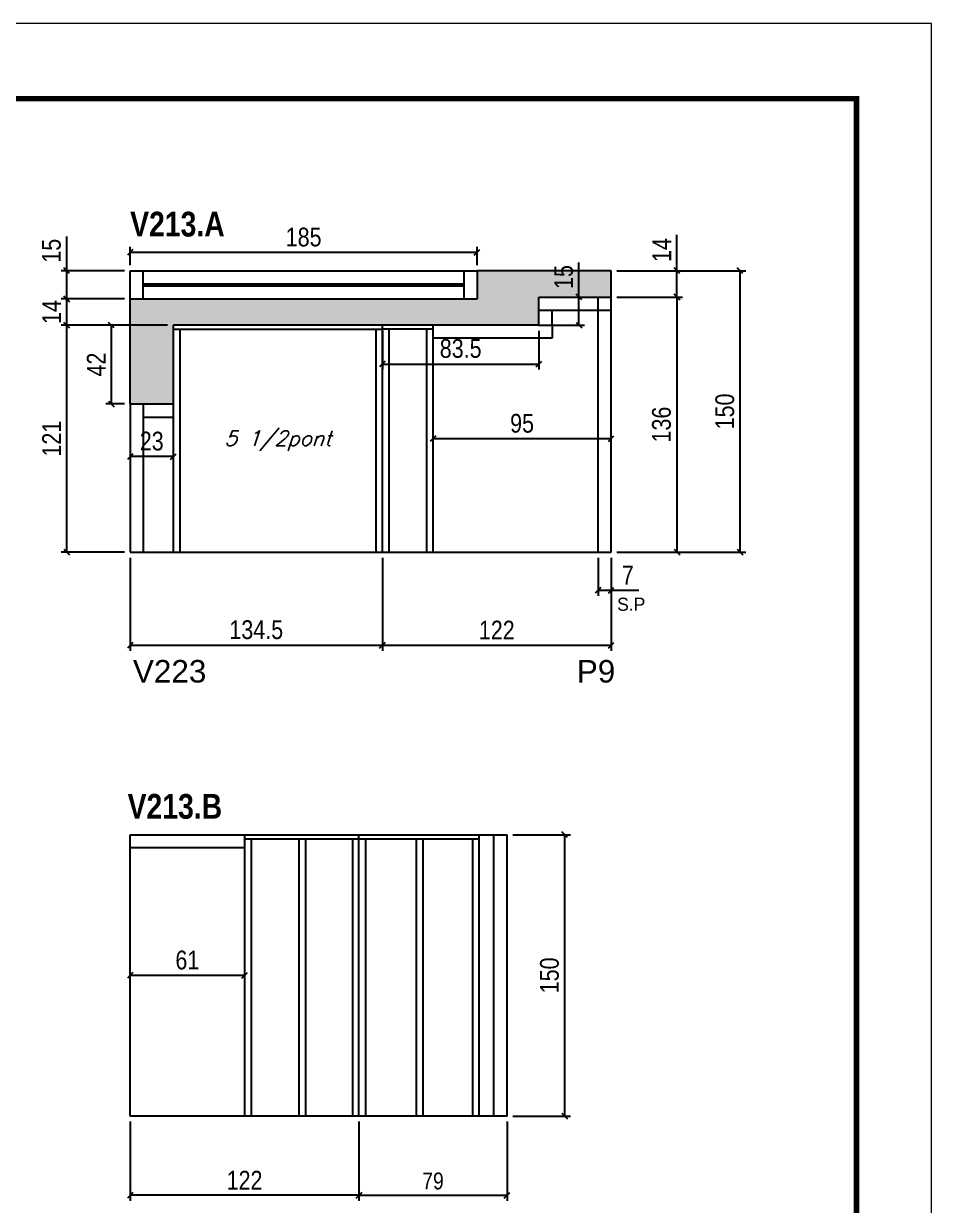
# Model space of a CAD drawing. Extents: x 2603 to 22413, y 1253 to 30260.
# Drawn here: x 8372 to 8856, y 25793 to 26423 of the extents above; entities that cross this region are included whole.
import ezdxf

# ---------------------------------------------------------------- set-up
doc = ezdxf.new("R2010")
doc.units = 0
doc.linetypes.add('DASHED', pattern=[0.75, 0.5, -0.25])
doc.linetypes.add('HIDDEN', pattern=[0.375, 0.25, -0.125])
for name, color, linetype in [('5', 5, 'Continuous'), ('COTA', 241, 'Continuous'), ('NOMENCLATURA', 7, 'Continuous'), ('Painéis', 200, 'Continuous'), ('SARR_2.2x7', 40, 'Continuous'), ('SARR_3.5x7', 81, 'Continuous'), ('texto', 7, 'Continuous')]:
    doc.layers.add(name, color=color, linetype=linetype)
doc.layers.add('Folhas', color=255, linetype='Continuous', lineweight=9)
doc.layers.add('SARRAFO DE PRESSAO', color=251, linetype='DASHED', lineweight=9)
doc.styles.add('COTA TECNICA', font='techl___.ttf', dxfattribs={"height": 10})
doc.styles.add('COTA TECNICA-50', font='techl___.ttf', dxfattribs={"height": 9})
doc.styles.add('Romans', font='romans.shx')
doc.styles.add('ROMAS860', font='ROMAS860.SHX')
doc.styles.get("Standard").update_dxf_attribs({"font": 'arial.ttf'})
doc.styles.add('TECNICA', font='techb___.ttf', dxfattribs={"height": 10})
doc.dimstyles.new('COTA PAINEL-50', dxfattribs={"dimtxt": 9, "dimasz": 3, "dimexe": 3, "dimexo": 3, "dimgap": 3, "dimtad": 1, "dimdec": 1, "dimzin": 12, "dimdsep": 46, "dimtxsty": 'COTA TECNICA-50', "dimblk1": 'OBLIQUE', "dimblk2": 'OBLIQUE', "dimsah": 1, "dimcen": 0.9, "dimclrd": 4, "dimclre": 4, "dimclrt": 240, "dimadec": 1, "dimazin": 3, "dimtfac": 1, "dimtdec": 1, "dimtmove": 0, "dimatfit": 3, "dimfxl": 1, "dimtolj": 1, "dimtzin": 12, "dimarcsym": 0})
doc.dimstyles.new('PAINEL', dxfattribs={"dimtxt": 10, "dimasz": 3, "dimexe": 3, "dimexo": 3, "dimgap": 3, "dimtad": 1, "dimdec": 1, "dimzin": 12, "dimdsep": 46, "dimtxsty": 'COTA TECNICA', "dimblk1": 'OBLIQUE', "dimblk2": 'OBLIQUE', "dimsah": 1, "dimcen": 0.9, "dimclrd": 4, "dimclre": 4, "dimclrt": 240, "dimadec": 1, "dimazin": 3, "dimtfac": 1, "dimtdec": 1, "dimtmove": 0, "dimatfit": 3, "dimfxl": 1, "dimtolj": 1, "dimtzin": 12, "dimarcsym": 0})

# ---------------------------------------------------------------- blocks, each defined once
blk = doc.blocks.new('9999999999')
at = {"layer": 'Folhas'}
blk.add_lwpolyline([(98138.98, 34190.21), (99623.98, 34190.21), (99623.98, 35240.21), (98138.98, 35240.21)], close=True, dxfattribs=at)
at = {"layer": 'Folhas', "color": 30, "const_width": 3}
blk.add_lwpolyline([(98213.98, 34230.21), (99583.98, 34230.21), (99583.98, 35200.21), (98213.98, 35200.21)], close=True, dxfattribs=at)
blk = doc.blocks.new('_Oblique')
at = {"color": 0, "linetype": 'ByBlock', "lineweight": -2}
blk.add_line((-0.5, -0.5), (0.5, 0.5), dxfattribs=at)
blk = doc.blocks.new('*D2777')
at = {"layer": 'COTA', "color": 4, "linetype": 'ByBlock', "lineweight": -2, "transparency": 16777216}
for p, q in [((8429.21, 26138.67), (8429.21, 26089.03)), ((8563.71, 26138.67), (8563.71, 26089.03)), ((8429.21, 26092.03), (8563.71, 26092.03))]:
    blk.add_line(p, q, dxfattribs=at)
at = {"layer": 'Defpoints', "color": 0, "linetype": 'ByBlock', "transparency": 16777216}
for p in [(8429.21, 26141.67), (8563.71, 26141.67), (8563.71, 26092.03)]:
    blk.add_point(p, dxfattribs=at)
at = {"layer": 'COTA', "color": 4, "linetype": 'ByBlock', "lineweight": -2, "transparency": 16777216, "xscale": 3, "yscale": 3, "zscale": 3, "rotation": 180}
blk.add_blockref('_Oblique', (8429.21, 26092.03), dxfattribs=at)
at = {"layer": 'COTA', "color": 4, "linetype": 'ByBlock', "lineweight": -2, "transparency": 16777216, "xscale": 3, "yscale": 3, "zscale": 3}
blk.add_blockref('_Oblique', (8563.71, 26092.03), dxfattribs=at)
at = {"layer": 'COTA', "color": 240, "linetype": 'ByBlock', "transparency": 16777216, "insert": (8496.46, 26100.25), "char_height": 10, "attachment_point": 5, "style": 'COTA TECNICA'}
blk.add_mtext('\\A1;134.5', dxfattribs=at)
blk = doc.blocks.new('*D2778')
at = {"layer": 'COTA', "color": 4, "linetype": 'ByBlock', "lineweight": -2, "transparency": 16777216}
for p, q in [((8563.71, 26138.67), (8563.71, 26089.03)), ((8685.71, 26138.67), (8685.71, 26089.03)), ((8563.71, 26092.03), (8685.71, 26092.03))]:
    blk.add_line(p, q, dxfattribs=at)
at = {"layer": 'Defpoints', "color": 0, "linetype": 'ByBlock', "transparency": 16777216}
for p in [(8563.71, 26141.67), (8685.71, 26141.67), (8685.71, 26092.03)]:
    blk.add_point(p, dxfattribs=at)
at = {"layer": 'COTA', "color": 4, "linetype": 'ByBlock', "lineweight": -2, "transparency": 16777216, "xscale": 3, "yscale": 3, "zscale": 3, "rotation": 180}
blk.add_blockref('_Oblique', (8563.71, 26092.03), dxfattribs=at)
at = {"layer": 'COTA', "color": 4, "linetype": 'ByBlock', "lineweight": -2, "transparency": 16777216, "xscale": 3, "yscale": 3, "zscale": 3}
blk.add_blockref('_Oblique', (8685.71, 26092.03), dxfattribs=at)
at = {"layer": 'COTA', "color": 240, "linetype": 'ByBlock', "transparency": 16777216, "insert": (8624.71, 26100.09), "char_height": 10, "attachment_point": 5, "style": 'COTA TECNICA'}
blk.add_mtext('\\A1;122', dxfattribs=at)
blk = doc.blocks.new('*D2779')
at = {"layer": 'COTA', "color": 4, "linetype": 'ByBlock', "lineweight": -2, "transparency": 16777216}
for p, q in [((8688.71, 26277.67), (8723.8, 26277.67)), ((8720.8, 26277.67), (8720.8, 26141.67)), ((8688.71, 26141.67), (8723.8, 26141.67))]:
    blk.add_line(p, q, dxfattribs=at)
at = {"layer": 'Defpoints', "color": 0, "linetype": 'ByBlock', "transparency": 16777216}
for p in [(8685.71, 26277.67), (8685.71, 26141.67), (8720.8, 26141.67)]:
    blk.add_point(p, dxfattribs=at)
at = {"layer": 'COTA', "color": 4, "linetype": 'ByBlock', "lineweight": -2, "transparency": 16777216, "xscale": 3, "yscale": 3, "zscale": 3}
for p, rotation in [((8720.8, 26277.67), 90), ((8720.8, 26141.67), 270)]:
    blk.add_blockref('_Oblique', p, dxfattribs=dict(at, rotation=rotation))
at = {"layer": 'COTA', "color": 240, "linetype": 'ByBlock', "transparency": 16777216, "insert": (8712.58, 26209.67), "char_height": 10, "attachment_point": 5, "rotation": 90, "style": 'COTA TECNICA'}
blk.add_mtext('\\A1;136', dxfattribs=at)
blk = doc.blocks.new('*D2780')
at = {"layer": 'COTA', "color": 4, "linetype": 'ByBlock', "lineweight": -2, "transparency": 16777216}
for p, q in [((8720.8, 26291.67), (8720.8, 26310.79)), ((8688.71, 26291.67), (8723.8, 26291.67)), ((8720.8, 26277.67), (8720.8, 26291.67)), ((8688.71, 26277.67), (8723.8, 26277.67))]:
    blk.add_line(p, q, dxfattribs=at)
at = {"layer": 'Defpoints', "color": 0, "linetype": 'ByBlock', "transparency": 16777216}
for p in [(8685.71, 26291.67), (8720.8, 26291.67), (8685.71, 26277.67)]:
    blk.add_point(p, dxfattribs=at)
at = {"layer": 'COTA', "color": 4, "linetype": 'ByBlock', "lineweight": -2, "transparency": 16777216, "xscale": 3, "yscale": 3, "zscale": 3}
for p, rotation in [((8720.8, 26291.67), 90), ((8720.8, 26277.67), 270)]:
    blk.add_blockref('_Oblique', p, dxfattribs=dict(at, rotation=rotation))
at = {"layer": 'COTA', "color": 240, "linetype": 'ByBlock', "transparency": 16777216, "insert": (8712.72, 26302.73), "char_height": 10, "attachment_point": 5, "rotation": 90, "style": 'COTA TECNICA'}
blk.add_mtext('\\A1;14', dxfattribs=at)
blk = doc.blocks.new('*D2781')
at = {"layer": 'COTA', "color": 4, "linetype": 'ByBlock', "lineweight": -2, "transparency": 16777216}
for p, q in [((8688.71, 26291.67), (8757.46, 26291.67)), ((8754.46, 26141.67), (8754.46, 26291.67)), ((8688.71, 26141.67), (8757.46, 26141.67))]:
    blk.add_line(p, q, dxfattribs=at)
at = {"layer": 'Defpoints', "color": 0, "linetype": 'ByBlock', "transparency": 16777216}
for p in [(8685.71, 26291.67), (8754.46, 26291.67), (8685.71, 26141.67)]:
    blk.add_point(p, dxfattribs=at)
at = {"layer": 'COTA', "color": 4, "linetype": 'ByBlock', "lineweight": -2, "transparency": 16777216, "xscale": 3, "yscale": 3, "zscale": 3}
for p, rotation in [((8754.46, 26291.67), 90), ((8754.46, 26141.67), 270)]:
    blk.add_blockref('_Oblique', p, dxfattribs=dict(at, rotation=rotation))
at = {"layer": 'COTA', "color": 240, "linetype": 'ByBlock', "transparency": 16777216, "insert": (8746.35, 26216.67), "char_height": 10, "attachment_point": 5, "rotation": 90, "style": 'COTA TECNICA'}
blk.add_mtext('\\A1;150', dxfattribs=at)
blk = doc.blocks.new('*D2782')
at = {"layer": 'COTA', "color": 4, "linetype": 'ByBlock', "lineweight": -2, "transparency": 16777216}
for p, q in [((8449.21, 26262.67), (8392.36, 26262.67)), ((8395.36, 26141.67), (8395.36, 26262.67)), ((8426.21, 26141.67), (8392.36, 26141.67))]:
    blk.add_line(p, q, dxfattribs=at)
at = {"layer": 'Defpoints', "color": 0, "linetype": 'ByBlock', "transparency": 16777216}
for p in [(8395.36, 26262.67), (8452.21, 26262.67), (8429.21, 26141.67)]:
    blk.add_point(p, dxfattribs=at)
at = {"layer": 'COTA', "color": 4, "linetype": 'ByBlock', "lineweight": -2, "transparency": 16777216, "xscale": 3, "yscale": 3, "zscale": 3}
for p, rotation in [((8395.36, 26262.67), 90), ((8395.36, 26141.67), 270)]:
    blk.add_blockref('_Oblique', p, dxfattribs=dict(at, rotation=rotation))
at = {"layer": 'COTA', "color": 240, "linetype": 'ByBlock', "transparency": 16777216, "insert": (8387.3, 26202.17), "char_height": 10, "attachment_point": 5, "rotation": 90, "style": 'COTA TECNICA'}
blk.add_mtext('\\A1;121', dxfattribs=at)
blk = doc.blocks.new('*D2783')
at = {"layer": 'COTA', "color": 4, "linetype": 'ByBlock', "lineweight": -2, "transparency": 16777216}
for p, q in [((8426.21, 26276.67), (8392.36, 26276.67)), ((8395.36, 26262.67), (8395.36, 26276.67)), ((8449.21, 26262.67), (8392.36, 26262.67))]:
    blk.add_line(p, q, dxfattribs=at)
at = {"layer": 'Defpoints', "color": 0, "linetype": 'ByBlock', "transparency": 16777216}
for p in [(8395.36, 26276.67), (8429.21, 26276.67), (8452.21, 26262.67)]:
    blk.add_point(p, dxfattribs=at)
at = {"layer": 'COTA', "color": 4, "linetype": 'ByBlock', "lineweight": -2, "transparency": 16777216, "xscale": 3, "yscale": 3, "zscale": 3}
for p, rotation in [((8395.36, 26276.67), 90), ((8395.36, 26262.67), 270)]:
    blk.add_blockref('_Oblique', p, dxfattribs=dict(at, rotation=rotation))
at = {"layer": 'COTA', "color": 240, "linetype": 'ByBlock', "transparency": 16777216, "insert": (8387.29, 26269.67), "char_height": 10, "attachment_point": 5, "rotation": 90, "style": 'COTA TECNICA'}
blk.add_mtext('\\A1;14', dxfattribs=at)
blk = doc.blocks.new('*D2784')
at = {"layer": 'COTA', "color": 4, "linetype": 'ByBlock', "lineweight": -2, "transparency": 16777216}
for p, q in [((8395.36, 26291.67), (8395.36, 26310.04)), ((8426.21, 26291.67), (8392.36, 26291.67)), ((8395.36, 26276.67), (8395.36, 26291.67)), ((8426.21, 26276.67), (8392.36, 26276.67))]:
    blk.add_line(p, q, dxfattribs=at)
at = {"layer": 'Defpoints', "color": 0, "linetype": 'ByBlock', "transparency": 16777216}
for p in [(8395.36, 26291.67), (8429.21, 26291.67), (8429.21, 26276.67)]:
    blk.add_point(p, dxfattribs=at)
at = {"layer": 'COTA', "color": 4, "linetype": 'ByBlock', "lineweight": -2, "transparency": 16777216, "xscale": 3, "yscale": 3, "zscale": 3}
for p, rotation in [((8395.36, 26291.67), 90), ((8395.36, 26276.67), 270)]:
    blk.add_blockref('_Oblique', p, dxfattribs=dict(at, rotation=rotation))
at = {"layer": 'COTA', "color": 240, "linetype": 'ByBlock', "transparency": 16777216, "insert": (8387.25, 26302.36), "char_height": 10, "attachment_point": 5, "rotation": 90, "style": 'COTA TECNICA'}
blk.add_mtext('\\A1;15', dxfattribs=at)
blk = doc.blocks.new('*D2785')
at = {"layer": 'COTA', "color": 4, "linetype": 'ByBlock', "lineweight": -2, "transparency": 16777216}
for p, q in [((8429.21, 26294.67), (8429.21, 26304.45)), ((8614.21, 26301.45), (8429.21, 26301.45)), ((8614.21, 26294.67), (8614.21, 26304.45))]:
    blk.add_line(p, q, dxfattribs=at)
at = {"layer": 'Defpoints', "color": 0, "linetype": 'ByBlock', "transparency": 16777216}
for p in [(8429.21, 26301.45), (8429.21, 26291.67), (8614.21, 26291.67)]:
    blk.add_point(p, dxfattribs=at)
at = {"layer": 'COTA', "color": 4, "linetype": 'ByBlock', "lineweight": -2, "transparency": 16777216, "xscale": 3, "yscale": 3, "zscale": 3, "rotation": 180}
blk.add_blockref('_Oblique', (8429.21, 26301.45), dxfattribs=at)
at = {"layer": 'COTA', "color": 4, "linetype": 'ByBlock', "lineweight": -2, "transparency": 16777216, "xscale": 3, "yscale": 3, "zscale": 3}
blk.add_blockref('_Oblique', (8614.21, 26301.45), dxfattribs=at)
at = {"layer": 'COTA', "color": 240, "linetype": 'ByBlock', "transparency": 16777216, "insert": (8521.71, 26309.59), "char_height": 10, "attachment_point": 5, "style": 'COTA TECNICA'}
blk.add_mtext('\\A1;185', dxfattribs=at)
blk = doc.blocks.new('*D2786')
at = {"layer": 'COTA', "color": 4, "linetype": 'ByBlock', "lineweight": -2, "transparency": 16777216}
for p, q in [((8668.51, 26277.67), (8668.51, 26296.04)), ((8650.21, 26277.67), (8671.51, 26277.67)), ((8668.51, 26262.67), (8668.51, 26277.67)), ((8650.21, 26262.67), (8671.51, 26262.67))]:
    blk.add_line(p, q, dxfattribs=at)
at = {"layer": 'Defpoints', "color": 0, "linetype": 'ByBlock', "transparency": 16777216}
for p in [(8647.21, 26277.67), (8668.51, 26277.67), (8647.21, 26262.67)]:
    blk.add_point(p, dxfattribs=at)
at = {"layer": 'COTA', "color": 4, "linetype": 'ByBlock', "lineweight": -2, "transparency": 16777216, "xscale": 3, "yscale": 3, "zscale": 3}
for p, rotation in [((8668.51, 26277.67), 90), ((8668.51, 26262.67), 270)]:
    blk.add_blockref('_Oblique', p, dxfattribs=dict(at, rotation=rotation))
at = {"layer": 'COTA', "color": 240, "linetype": 'ByBlock', "transparency": 16777216, "insert": (8660.4, 26288.36), "char_height": 10, "attachment_point": 5, "rotation": 90, "style": 'COTA TECNICA'}
blk.add_mtext('\\A1;15', dxfattribs=at)
blk = doc.blocks.new('*D2787')
at = {"layer": 'COTA', "color": 4, "linetype": 'ByBlock', "lineweight": -2, "transparency": 16777216}
for p, q in [((8449.21, 26262.67), (8416.18, 26262.67)), ((8419.18, 26220.67), (8419.18, 26262.67)), ((8426.21, 26220.67), (8416.18, 26220.67))]:
    blk.add_line(p, q, dxfattribs=at)
at = {"layer": 'Defpoints', "color": 0, "linetype": 'ByBlock', "transparency": 16777216}
for p in [(8419.18, 26262.67), (8452.21, 26262.67), (8429.21, 26220.67)]:
    blk.add_point(p, dxfattribs=at)
at = {"layer": 'COTA', "color": 4, "linetype": 'ByBlock', "lineweight": -2, "transparency": 16777216, "xscale": 3, "yscale": 3, "zscale": 3}
for p, rotation in [((8419.18, 26262.67), 90), ((8419.18, 26220.67), 270)]:
    blk.add_blockref('_Oblique', p, dxfattribs=dict(at, rotation=rotation))
at = {"layer": 'COTA', "color": 240, "linetype": 'ByBlock', "transparency": 16777216, "insert": (8411.11, 26241.67), "char_height": 10, "attachment_point": 5, "rotation": 90, "style": 'COTA TECNICA'}
blk.add_mtext('\\A1;42', dxfattribs=at)
blk = doc.blocks.new('*D2788')
at = {"layer": 'COTA', "color": 4, "linetype": 'ByBlock', "lineweight": -2, "transparency": 16777216}
for p, q in [((8429.21, 26217.67), (8429.21, 26189.59)), ((8452.21, 26217.67), (8452.21, 26189.59)), ((8452.21, 26192.59), (8429.21, 26192.59))]:
    blk.add_line(p, q, dxfattribs=at)
at = {"layer": 'Defpoints', "color": 0, "linetype": 'ByBlock', "transparency": 16777216}
for p in [(8429.21, 26220.67), (8452.21, 26220.67), (8429.21, 26192.59)]:
    blk.add_point(p, dxfattribs=at)
at = {"layer": 'COTA', "color": 4, "linetype": 'ByBlock', "lineweight": -2, "transparency": 16777216, "xscale": 3, "yscale": 3, "zscale": 3, "rotation": 180}
blk.add_blockref('_Oblique', (8429.21, 26192.59), dxfattribs=at)
at = {"layer": 'COTA', "color": 4, "linetype": 'ByBlock', "lineweight": -2, "transparency": 16777216, "xscale": 3, "yscale": 3, "zscale": 3}
blk.add_blockref('_Oblique', (8452.21, 26192.59), dxfattribs=at)
at = {"layer": 'COTA', "color": 240, "linetype": 'ByBlock', "transparency": 16777216, "insert": (8440.71, 26200.81), "char_height": 10, "attachment_point": 5, "style": 'COTA TECNICA'}
blk.add_mtext('\\A1;23', dxfattribs=at)
blk = doc.blocks.new('*D2789')
at = {"layer": 'COTA', "color": 4, "linetype": 'ByBlock', "lineweight": -2, "transparency": 16777216}
for p, q in [((8678.71, 26138.67), (8678.71, 26118.32)), ((8685.71, 26138.67), (8685.71, 26118.32)), ((8678.71, 26121.32), (8685.71, 26121.32)), ((8685.71, 26121.32), (8700.44, 26121.32))]:
    blk.add_line(p, q, dxfattribs=at)
at = {"layer": 'Defpoints', "color": 0, "linetype": 'ByBlock', "transparency": 16777216}
for p in [(8678.71, 26141.67), (8685.71, 26141.67), (8685.71, 26121.32)]:
    blk.add_point(p, dxfattribs=at)
at = {"layer": 'COTA', "color": 4, "linetype": 'ByBlock', "lineweight": -2, "transparency": 16777216, "xscale": 3, "yscale": 3, "zscale": 3, "rotation": 180}
blk.add_blockref('_Oblique', (8678.71, 26121.32), dxfattribs=at)
at = {"layer": 'COTA', "color": 4, "linetype": 'ByBlock', "lineweight": -2, "transparency": 16777216, "xscale": 3, "yscale": 3, "zscale": 3}
blk.add_blockref('_Oblique', (8685.71, 26121.32), dxfattribs=at)
at = {"layer": 'COTA', "color": 240, "linetype": 'ByBlock', "transparency": 16777216, "insert": (8694.58, 26129.39), "char_height": 10, "attachment_point": 5, "style": 'COTA TECNICA'}
blk.add_mtext('\\A1;7', dxfattribs=at)
blk = doc.blocks.new('*D518')
at = {"layer": 'COTA', "color": 4, "linetype": 'ByBlock', "lineweight": -2, "transparency": 16777216}
for p, q in [((8551.21, 25838), (8551.21, 25795.72)), ((8630.21, 25838), (8630.21, 25795.72)), ((8551.21, 25798.72), (8630.21, 25798.72))]:
    blk.add_line(p, q, dxfattribs=at)
at = {"layer": 'Defpoints', "color": 0, "linetype": 'ByBlock', "transparency": 16777216}
for p in [(8551.21, 25841), (8630.21, 25841), (8630.21, 25798.72)]:
    blk.add_point(p, dxfattribs=at)
at = {"layer": 'COTA', "color": 4, "linetype": 'ByBlock', "lineweight": -2, "transparency": 16777216, "xscale": 3, "yscale": 3, "zscale": 3, "rotation": 180}
blk.add_blockref('_Oblique', (8551.21, 25798.72), dxfattribs=at)
at = {"layer": 'COTA', "color": 4, "linetype": 'ByBlock', "lineweight": -2, "transparency": 16777216, "xscale": 3, "yscale": 3, "zscale": 3}
blk.add_blockref('_Oblique', (8630.21, 25798.72), dxfattribs=at)
at = {"layer": 'COTA', "color": 240, "linetype": 'ByBlock', "transparency": 16777216, "insert": (8590.71, 25806.32), "char_height": 9, "attachment_point": 5, "style": 'COTA TECNICA-50'}
blk.add_mtext('\\A1;79', dxfattribs=at)
blk = doc.blocks.new('*D2790')
at = {"layer": 'COTA', "color": 4, "linetype": 'ByBlock', "lineweight": -2, "transparency": 16777216}
blk.add_line((8490.21, 25916), (8429.21, 25916), dxfattribs=at)
at = {"layer": 'Defpoints', "color": 0, "linetype": 'ByBlock', "transparency": 16777216}
for p in [(8429.21, 25916), (8429.21, 25916), (8490.21, 25916)]:
    blk.add_point(p, dxfattribs=at)
at = {"layer": 'COTA', "color": 4, "linetype": 'ByBlock', "lineweight": -2, "transparency": 16777216, "xscale": 3, "yscale": 3, "zscale": 3, "rotation": 180}
blk.add_blockref('_Oblique', (8429.21, 25916), dxfattribs=at)
at = {"layer": 'COTA', "color": 4, "linetype": 'ByBlock', "lineweight": -2, "transparency": 16777216, "xscale": 3, "yscale": 3, "zscale": 3}
blk.add_blockref('_Oblique', (8490.21, 25916), dxfattribs=at)
at = {"layer": 'COTA', "color": 240, "linetype": 'ByBlock', "transparency": 16777216, "insert": (8459.71, 25924.11), "char_height": 10, "attachment_point": 5, "style": 'COTA TECNICA'}
blk.add_mtext('\\A1;61', dxfattribs=at)
blk = doc.blocks.new('*D2791')
at = {"layer": 'COTA', "color": 4, "linetype": 'ByBlock', "lineweight": -2, "transparency": 16777216}
for p, q in [((8633.21, 25991), (8663.97, 25991)), ((8660.97, 25841), (8660.97, 25991)), ((8633.21, 25841), (8663.97, 25841))]:
    blk.add_line(p, q, dxfattribs=at)
at = {"layer": 'Defpoints', "color": 0, "linetype": 'ByBlock', "transparency": 16777216}
for p in [(8630.21, 25991), (8660.97, 25991), (8630.21, 25841)]:
    blk.add_point(p, dxfattribs=at)
at = {"layer": 'COTA', "color": 4, "linetype": 'ByBlock', "lineweight": -2, "transparency": 16777216, "xscale": 3, "yscale": 3, "zscale": 3}
for p, rotation in [((8660.97, 25991), 90), ((8660.97, 25841), 270)]:
    blk.add_blockref('_Oblique', p, dxfattribs=dict(at, rotation=rotation))
at = {"layer": 'COTA', "color": 240, "linetype": 'ByBlock', "transparency": 16777216, "insert": (8652.86, 25916), "char_height": 10, "attachment_point": 5, "rotation": 90, "style": 'COTA TECNICA'}
blk.add_mtext('\\A1;150', dxfattribs=at)
blk = doc.blocks.new('*D2792')
at = {"layer": 'COTA', "color": 4, "linetype": 'ByBlock', "lineweight": -2, "transparency": 16777216}
for p, q in [((8429.21, 25838), (8429.21, 25795.72)), ((8551.21, 25838), (8551.21, 25795.72)), ((8551.21, 25798.72), (8429.21, 25798.72))]:
    blk.add_line(p, q, dxfattribs=at)
at = {"layer": 'Defpoints', "color": 0, "linetype": 'ByBlock', "transparency": 16777216}
for p in [(8429.21, 25841), (8551.21, 25841), (8429.21, 25798.72)]:
    blk.add_point(p, dxfattribs=at)
at = {"layer": 'COTA', "color": 4, "linetype": 'ByBlock', "lineweight": -2, "transparency": 16777216, "xscale": 3, "yscale": 3, "zscale": 3, "rotation": 180}
blk.add_blockref('_Oblique', (8429.21, 25798.72), dxfattribs=at)
at = {"layer": 'COTA', "color": 4, "linetype": 'ByBlock', "lineweight": -2, "transparency": 16777216, "xscale": 3, "yscale": 3, "zscale": 3}
blk.add_blockref('_Oblique', (8551.21, 25798.72), dxfattribs=at)
at = {"layer": 'COTA', "color": 240, "linetype": 'ByBlock', "transparency": 16777216, "insert": (8490.21, 25806.78), "char_height": 10, "attachment_point": 5, "style": 'COTA TECNICA'}
blk.add_mtext('\\A1;122', dxfattribs=at)
blk = doc.blocks.new('*D1619')
at = {"layer": 'COTA', "color": 4, "linetype": 'ByBlock', "lineweight": -2, "transparency": 16777216}
for p, q in [((8563.71, 26259.67), (8563.71, 26238.96)), ((8647.21, 26259.67), (8647.21, 26238.96)), ((8563.71, 26241.96), (8647.21, 26241.96))]:
    blk.add_line(p, q, dxfattribs=at)
at = {"layer": 'Defpoints', "color": 0, "linetype": 'ByBlock', "transparency": 16777216}
for p in [(8563.71, 26262.67), (8647.21, 26262.67), (8647.21, 26241.96)]:
    blk.add_point(p, dxfattribs=at)
at = {"layer": 'COTA', "color": 4, "linetype": 'ByBlock', "lineweight": -2, "transparency": 16777216, "xscale": 3, "yscale": 3, "zscale": 3, "rotation": 180}
blk.add_blockref('_Oblique', (8563.71, 26241.96), dxfattribs=at)
at = {"layer": 'COTA', "color": 4, "linetype": 'ByBlock', "lineweight": -2, "transparency": 16777216, "xscale": 3, "yscale": 3, "zscale": 3}
blk.add_blockref('_Oblique', (8647.21, 26241.96), dxfattribs=at)
at = {"layer": 'COTA', "color": 240, "linetype": 'ByBlock', "transparency": 16777216, "insert": (8605.46, 26250.2), "char_height": 10, "attachment_point": 5, "style": 'COTA TECNICA'}
blk.add_mtext('\\A1;83.5', dxfattribs=at)
blk = doc.blocks.new('*D1620')
at = {"layer": 'COTA', "color": 4, "linetype": 'ByBlock', "lineweight": -2, "transparency": 16777216}
blk.add_line((8590.71, 26202.17), (8685.71, 26202.17), dxfattribs=at)
at = {"layer": 'Defpoints', "color": 0, "linetype": 'ByBlock', "transparency": 16777216}
for p in [(8590.71, 26202.17), (8685.71, 26202.17), (8685.71, 26202.17)]:
    blk.add_point(p, dxfattribs=at)
at = {"layer": 'COTA', "color": 4, "linetype": 'ByBlock', "lineweight": -2, "transparency": 16777216, "xscale": 3, "yscale": 3, "zscale": 3, "rotation": 180}
blk.add_blockref('_Oblique', (8590.71, 26202.17), dxfattribs=at)
at = {"layer": 'COTA', "color": 4, "linetype": 'ByBlock', "lineweight": -2, "transparency": 16777216, "xscale": 3, "yscale": 3, "zscale": 3}
blk.add_blockref('_Oblique', (8685.71, 26202.17), dxfattribs=at)
at = {"layer": 'COTA', "color": 240, "linetype": 'ByBlock', "transparency": 16777216, "insert": (8638.21, 26210.31), "char_height": 10, "attachment_point": 5, "style": 'COTA TECNICA'}
blk.add_mtext('\\A1;95', dxfattribs=at)

msp = doc.modelspace()

# ---------------------------------------------------------------- hatches: boundary and pattern name
at = {"layer": 'COTA', "linetype": 'ByBlock'}
h = msp.add_hatch(dxfattribs=at)
h.set_pattern_fill('AR-CONC', color=256, scale=0.03)
h.set_pattern_definition([(50, (-126418.0314, -5371.0305), (5.46554007, -0.47817257), [0.5715, -6.2865]), (355, (-126418.0314, -5371.0305), (-1.05730264, 5.73170536), [0.4572, -5.02921753]), (100.4514447, (-126417.576, -5371.0704), (4.40823741, 5.25353256), [0.48570026, -5.34270734]), (46.1842, (-126418.0314, -5369.5065), (8.13237123, -1.26126984), [0.85725, -9.42975]), (96.6355576, (-126417.354, -5369.612), (7.122124, 7.42278374), [0.7285507, -8.01406824]), (351.184151, (-126418.031, -5369.5065), (7.122124, 7.42278374), [0.685799, -7.54379196]), (21, (-126417.2694, -5369.8875), (4.54843174, -3.06795595), [0.5715, -6.2865]), (326, (-126417.2694, -5369.8875), (1.85406085, 5.52563898), [0.4572, -5.0292]), (71.451445, (-126416.8904, -5370.143), (6.40249258, 2.45768307), [0.48570026, -5.34269813]), (37.5, (-126418.0314, -5371.0305), (0.092658098, 2.536651166), [0, -4.96824, 0, -5.1054, 0, -5.04825]), (7.5, (-126418.0314, -5371.0305), (2.004589875, 3.005417245), [0, -2.91084, 0, -4.85394, 0, -1.92405]), (327.5, (-126419.7307, -5371.0305), (4.067717855, -0.17186232), [0, -1.905, 0, -5.9436, 0, -7.8867]), (317.5, (-126420.4927, -5371.0305), (4.44387544, 0.76279473), [0, -2.4765, 0, -3.94716, 0, -5.6007])])
h.paths.add_polyline_path([(8647.21, 26262.67), (8647.21, 26277.67), (8685.71, 26277.67), (8685.71, 26291.67), (8614.21, 26291.67), (8614.21, 26276.67), (8429.21, 26276.67), (8429.21, 26220.67), (8452.21, 26220.67), (8452.21, 26262.67)])

# ---------------------------------------------------------------- linework, layer by layer
for p, q in [((8685.71, 26291.67), (8614.21, 26291.67)), ((8685.71, 26277.67), (8685.71, 26291.67)), ((8429.21, 26220.67), (8429.21, 26276.67)), ((8590.71, 26141.67), (8590.71, 26262.67)), ((8647.21, 26262.67), (8654.21, 26262.67)), ((8654.21, 26262.67), (8654.21, 26255.67)), ((8452.21, 26220.67), (8452.21, 26141.67))]:
    msp.add_line(p, q, dxfattribs=at)
at = {"layer": 'Painéis', "linetype": 'Continuous'}
for p, q in [((8429.21, 26291.67), (8614.21, 26291.67)), ((8429.21, 26276.67), (8429.21, 26291.67)), ((8614.21, 26291.67), (8614.21, 26276.67)), ((8429.21, 26276.67), (8614.21, 26276.67)), ((8647.21, 26262.67), (8647.21, 26277.67)), ((8647.21, 26277.67), (8685.71, 26277.67)), ((8685.71, 26141.67), (8685.71, 26277.67)), ((8647.21, 26262.67), (8452.21, 26262.67)), ((8452.21, 26262.67), (8452.21, 26220.67)), ((8563.71, 26141.67), (8563.71, 26262.67)), ((8429.21, 26220.67), (8429.21, 26141.67)), ((8429.21, 26220.67), (8452.21, 26220.67)), ((8429.21, 26141.67), (8685.71, 26141.67)), ((8429.21, 25841), (8429.21, 25991)), ((8429.21, 25991), (8630.21, 25991)), ((8551.21, 25841), (8551.21, 25991)), ((8630.21, 25841), (8630.21, 25991)), ((8630.21, 25841), (8429.21, 25841))]:
    msp.add_line(p, q, dxfattribs=at)
at = {"layer": 'SARR_2.2x7', "linetype": 'Continuous'}
for p, q in [((8436.21, 26276.67), (8436.21, 26291.67)), ((8607.21, 26291.67), (8607.21, 26276.67)), ((8436.21, 26284.67), (8607.21, 26284.67)), ((8436.21, 26283.67), (8607.21, 26283.67)), ((8647.21, 26270.67), (8685.71, 26270.67)), ((8654.21, 26262.67), (8654.21, 26270.67)), ((8452.21, 26260.47), (8563.71, 26260.47)), ((8590.71, 26260.47), (8563.71, 26260.47)), ((8654.21, 26255.67), (8590.71, 26255.67)), ((8436.21, 26220.67), (8436.21, 26141.67)), ((8436.21, 26213.67), (8452.21, 26213.67)), ((8490.21, 25988.8), (8551.21, 25988.8)), ((8551.21, 25988.8), (8615.21, 25988.8)), ((8623.21, 25841), (8623.21, 25991)), ((8490.21, 25984), (8429.21, 25984))]:
    msp.add_line(p, q, dxfattribs=at)
at = {"layer": 'SARR_2.2x7', "linetype": 'HIDDEN'}
msp.add_line((8678.71, 26141.67), (8678.71, 26277.67), dxfattribs=at)
at = {"layer": 'SARR_3.5x7'}
for p, q in [((8455.71, 26260.47), (8455.71, 26141.67)), ((8560.21, 26260.47), (8560.21, 26141.67)), ((8567.21, 26260.47), (8567.21, 26141.67)), ((8587.21, 26260.47), (8587.21, 26141.67)), ((8490.21, 25991), (8490.21, 25841)), ((8493.71, 25988.8), (8493.71, 25841)), ((8519.21, 25988.8), (8519.21, 25841)), ((8522.71, 25988.8), (8522.71, 25841)), ((8547.71, 25988.8), (8547.71, 25841)), ((8554.71, 25988.8), (8554.71, 25841)), ((8581.71, 25988.8), (8581.71, 25841)), ((8585.21, 25988.8), (8585.21, 25841)), ((8611.71, 25988.8), (8611.71, 25841)), ((8615.21, 25991), (8615.21, 25841))]:
    msp.add_line(p, q, dxfattribs=at)

# ---------------------------------------------------------------- block references
at = {"layer": 'SARRAFO DE PRESSAO', "color": 6, "linetype": 'ByBlock'}
msp.add_blockref('9999999999', (-90767.51, -8816.76), dxfattribs=at)

# ---------------------------------------------------------------- texts
at = {"layer": '5', "linetype": 'Continuous'}
for s, p in [('V223', (8430.69, 26072.13)), ('P9', (8667.41, 26072.13))]:
    msp.add_text(s, height=12, rotation=0.00004, dxfattribs=at).set_placement(p)
at = {"layer": 'NOMENCLATURA', "style": 'TECNICA'}
for s, p in [('V213.A', (8429.21, 26309.97)), ('V213.B', (8427.84, 25999.52))]:
    msp.add_text(s, height=13.2, dxfattribs=at).set_placement(p)
at = {"layer": 'texto', "color": 2, "insert": (8507.96, 26201.07), "char_height": 8, "attachment_point": 5, "style": 'Romans'}
msp.add_mtext('{\\Q19;\\C256;5 1/2pont}', dxfattribs=at)
at = {"layer": 'texto', "color": 4, "insert": (8696.42, 26113.83), "char_height": 7, "attachment_point": 5, "style": 'ROMAS860'}
msp.add_mtext('S.P', dxfattribs=at)

# ---------------------------------------------------------------- dimensions: what is measured, and where the dimension line sits
at = {"layer": 'COTA', "linetype": 'ByBlock'}
for base, p1, p2, picture, middle in [((8429.21, 26301.45), (8614.21, 26291.67), (8429.21, 26291.67), '*D2785', (8521.71, 26309.59)), ((8647.21, 26241.96), (8563.71, 26262.67), (8647.21, 26262.67), '*D1619', (8605.46, 26250.2)), ((8429.21, 26192.59), (8452.21, 26220.67), (8429.21, 26220.67), '*D2788', (8440.71, 26200.81)), ((8685.71, 26202.17), (8590.71, 26202.17), (8685.71, 26202.17), '*D1620', (8638.21, 26210.31)), ((8563.71, 26092.03), (8429.21, 26141.67), (8563.71, 26141.67), '*D2777', (8496.46, 26100.25)), ((8685.71, 26092.03), (8563.71, 26141.67), (8685.71, 26141.67), '*D2778', (8624.71, 26100.09)), ((8685.71, 26121.32), (8678.71, 26141.67), (8685.71, 26141.67), '*D2789', (8694.58, 26129.39))]:
    dim = msp.add_linear_dim(base=base, p1=p1, p2=p2, dimstyle='PAINEL', dxfattribs=at)
    dim.commit()
    dim.dimension.update_dxf_attribs({"geometry": picture, "text_midpoint": middle})
for base, p1, p2, angle, picture, middle in [((8395.36, 26291.67), (8429.21, 26276.67), (8429.21, 26291.67), 90, '*D2784', (8387.25, 26302.36)), ((8720.8, 26291.67), (8685.71, 26277.67), (8685.71, 26291.67), 90, '*D2780', (8712.72, 26302.73)), ((8668.51, 26277.67), (8647.21, 26262.67), (8647.21, 26277.67), 90, '*D2786', (8660.4, 26288.36)), ((8754.46, 26291.67), (8685.71, 26141.67), (8685.71, 26291.67), 90, '*D2781', (8746.35, 26216.67)), ((8720.8, 26141.67), (8685.71, 26277.67), (8685.71, 26141.67), 90, '*D2779', (8712.58, 26209.67)), ((8395.36, 26262.67), (8429.21, 26141.67), (8452.21, 26262.67), 90, '*D2782', (8387.3, 26202.17)), ((8419.18, 26262.67), (8429.21, 26220.67), (8452.21, 26262.67), 90, '*D2787', (8411.11, 26241.67)), ((8660.97, 25991), (8630.21, 25841), (8630.21, 25991), 90, '*D2791', (8652.86, 25916)), ((8429.21, 25916), (8490.21, 25916), (8429.21, 25916), 180, '*D2790', (8459.71, 25924.11)), ((8429.21, 25798.72), (8551.21, 25841), (8429.21, 25841), 180, '*D2792', (8490.21, 25806.78))]:
    dim = msp.add_linear_dim(base=base, p1=p1, p2=p2, angle=angle, dimstyle='PAINEL', dxfattribs=at)
    dim.commit()
    dim.dimension.update_dxf_attribs({"geometry": picture, "text_midpoint": middle})
dim = msp.add_linear_dim(base=(8395.36, 26276.67), p1=(8452.21, 26262.67), p2=(8429.21, 26276.67), angle=90, dimstyle='PAINEL', dxfattribs=at)
dim.commit()
dim.dimension.update_dxf_attribs({"geometry": '*D2783', "text_midpoint": (8395.36, 26269.67), "dimtype": 160})
dim = msp.add_linear_dim(base=(8630.21, 25798.72), p1=(8551.21, 25841), p2=(8630.21, 25841), angle=180, dimstyle='COTA PAINEL-50', override={"dimarcsym": 1}, dxfattribs=at)
dim.commit()
dim.dimension.update_dxf_attribs({"geometry": '*D518', "text_midpoint": (8590.71, 25806.32)})

doc.saveas('drawing.dxf')
